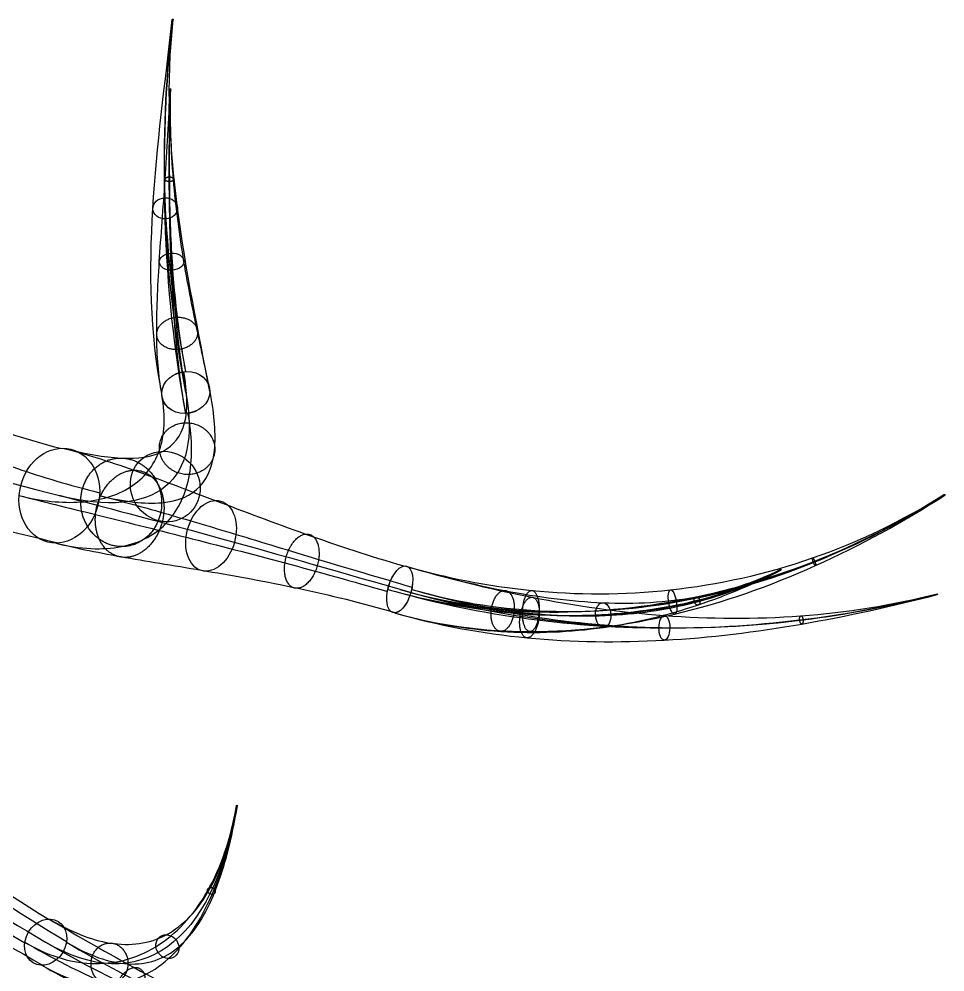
# Model space of a CAD drawing. Header units: inches. Extents: x -26 to 25.3, y -39.2 to 17.5.
# Drawn here: x 5.86 to 25.29, y -13.54 to 6.45 of the extents above; entities that cross this region are included whole.
import ezdxf

# ---------------------------------------------------------------- set-up
doc = ezdxf.new("R2010")
doc.units = ezdxf.units.IN
doc.header["$MEASUREMENT"] = 0
doc.layers.add('Default', color=7, linetype='Continuous', true_color=0xffffff)

msp = doc.modelspace()

# ---------------------------------------------------------------- linework, layer by layer
at = {"layer": 'Default', "extrusion": (0.059482, 0.522345, 0.850657)}
msp.add_circle((-8.302, 21.767, 49.346), 0.01, dxfattribs=at)
at = {"layer": 'Default', "extrusion": (0.024454, 0.886167, 0.46272)}
msp.add_circle((-8.897, 38.684, 26.089), 0.01, dxfattribs=at)
at = {"layer": 'Default', "extrusion": (-0.017868, 0.511081, 0.859347)}
msp.add_circle((-9.011, 22.107, 41.379), 0.259, dxfattribs=at)
at = {"layer": 'Default', "extrusion": (-0.036861, 0.721436, 0.691499)}
msp.add_circle((-9.123, 30.996, 30.908), 0.259, dxfattribs=at)
at = {"layer": 'Default', "extrusion": (-0.095108, 0.496656, 0.862721)}
for radius in [0.508, 0.508, 0.507]:
    msp.add_circle((-8.935, 23.054, 33.155), radius, dxfattribs=at)
at = {"layer": 'Default', "extrusion": (0.538663, -0.135051, 0.831627)}
msp.add_circle((-1.812, 10.599, 29.145), 1.005, dxfattribs=at)
msp.add_circle((-1.812, 10.599, 29.145), 1.005, dxfattribs=at)
msp.add_circle((-1.812, 10.599, 29.145), 1.005, dxfattribs=at)
at = {"layer": 'Default', "extrusion": (0.24802, 0.202196, 0.947419)}
msp.add_circle((-8.248, 6.701, 34.836), 0.756, dxfattribs=at)
at = {"layer": 'Default', "extrusion": (0.711986, -0.196017, 0.674279)}
msp.add_circle((-1.61, 17.859, 30.8), 0.756, dxfattribs=at)
at = {"layer": 'Default', "extrusion": (0.839399, 0.537932, 0.077713)}
msp.add_circle((-16.614, 39.03, 22.483), 0.01, dxfattribs=at)
at = {"layer": 'Default', "extrusion": (0.843647, -0.245513, 0.477476)}
for radius in [0.508, 0.508, 0.508, 0.507]:
    msp.add_circle((-1.427, 25.325, 30.653), radius, dxfattribs=at)
at = {"layer": 'Default', "extrusion": (0.637155, 0.321519, 0.700471)}
msp.add_circle((-14.4, 18.815, 42.569), 0.01, dxfattribs=at)
at = {"layer": 'Default', "extrusion": (0.936996, 0.162797, 0.309089)}
msp.add_circle((-9.048, 31.831, 29.582), 0.259, dxfattribs=at)
at = {"layer": 'Default', "extrusion": (0.781961, 0.040136, 0.622034)}
msp.add_circle((-6.977, 20.08, 38.666), 0.259, dxfattribs=at)
at = {"layer": 'Default', "extrusion": (0.898383, 0.22996, 0.374201)}
msp.add_circle((-11.673, 30.733, 37.149), 0.01, dxfattribs=at)
at = {"layer": 'Default', "extrusion": (0.898352, -0.008021, 0.439204)}
msp.add_circle((-6.151, 27.218, 34.965), 0.259, dxfattribs=at)
at = {"layer": 'Default', "extrusion": (0.122563, 0.727993, 0.67454)}
msp.add_circle((-11.96, 49.211, 33.881), 0.01, dxfattribs=at)
at = {"layer": 'Default', "extrusion": (0.488295, -0.292133, 0.82233)}
msp.add_circle((-7.79, 18.093, 47.489), 0.507, dxfattribs=at)
msp.add_circle((-7.79, 18.093, 47.489), 0.507, dxfattribs=at)
msp.add_circle((-7.79, 18.093, 47.489), 0.507, dxfattribs=at)
at = {"layer": 'Default', "extrusion": (0.364814, 0.260302, 0.893954)}
msp.add_circle((-15.807, 24.644, 48.595), 0.259, dxfattribs=at)
at = {"layer": 'Default', "extrusion": (-0.179682, 0.84385, -0.5056)}
msp.add_arc((-106.284, 32.05, -23.209), 97.42, 0.59657, 9.61124, dxfattribs=at)
at = {"layer": 'Default', "extrusion": (0.977135, -0.118976, 0.176214)}
msp.add_arc((13.303, 30.521, 16.408), 15.458, 118.0392, 151.2153, dxfattribs=at)
at = {"layer": 'Default', "extrusion": (-0.00186, 0.986876, 0.161467)}
msp.add_arc((-37.946, 10.342, 1.348), 37.076, 9.5125, 32.5753, dxfattribs=at)
at = {"layer": 'Default', "extrusion": (0.661408, 0.679226, -0.318106)}
msp.add_arc((3.2, 34.977, -7.557), 11.951, 155.504, 208.6944, dxfattribs=at)
at = {"layer": 'Default', "extrusion": (0.29964, 0.953243, -0.039282)}
msp.add_arc((-24.849, 18.467, -2.557), 20.888, 33.6674, 61.4553, dxfattribs=at)
at = {"layer": 'Default', "extrusion": (-0.349307, 0.424378, 0.835397)}
msp.add_arc((-19.238, 24.316, 23.637), 13.871, 29.6926, 81.8718, dxfattribs=at)
at = {"layer": 'Default', "extrusion": (-0.534338, -0.470694, 0.70209)}
msp.add_arc((2.641, 42.792, 21.094), 15.889, 312.1079, 349.636, dxfattribs=at)
at = {"layer": 'Default', "extrusion": (-0.424814, 0.238583, 0.873276)}
msp.add_arc((-27.095, 25.775, 25.013), 25.636, 11.4814, 39.8231, dxfattribs=at)
at = {"layer": 'Default', "extrusion": (0.456206, 0.888744, 0.044834)}
msp.add_arc((-113.109, -20.332, -6.34), 123.303, 28.58257, 34.59787, dxfattribs=at)
at = {"layer": 'Default', "extrusion": (0.868962, 0.249633, -0.427303)}
msp.add_arc((-5.039, 49.909, -18.731), 10.061, 138.2523, 204.5571, dxfattribs=at)
at = {"layer": 'Default', "extrusion": (0.318889, 0.936871, 0.143469)}
msp.add_arc((-18.852, 44.529, -2.976), 10.363, 33.806, 101.0575, dxfattribs=at)
at = {"layer": 'Default'}
for points in [[(8.858, -1.411, 40.22), (8.613, -0.135, 42.436), (8.572, 2.464, 46.878), (8.927, 5.105, 51.248), (9.079, 6.439, 53.42)], [(9.363, -0.947, 40.009), (9.12, 0.32, 42.21), (8.831, 2.682, 46.738), (8.937, 5.113, 51.241), (9.089, 6.447, 53.415)], [(9.363, -1.827, 40.515), (9.12, -0.557, 42.721), (8.831, 2.239, 47.006), (8.937, 5.096, 51.252), (9.089, 6.43, 53.425)], [(9.868, -1.363, 40.304), (9.626, -0.101, 42.495), (9.09, 2.456, 46.866), (8.947, 5.104, 51.246), (9.099, 6.438, 53.419)], [(0.724, -8.412, 38.567), (2.49, -9.51, 42.367), (4.376, -11.172, 45.93), (6.485, -12.434, 49.481)], [(-0.295, -9.384, 38.76), (1.48, -10.488, 42.579), (3.871, -11.669, 46.046), (5.983, -12.932, 49.602)], [(1.528, -9.384, 37.913), (3.271, -10.468, 41.663), (4.757, -11.648, 45.55), (6.859, -12.906, 49.091)], [(1.528, -9.384, 37.913), (2.447, -9.956, 39.891), (4, -11.4, 43.89), (5.397, -13.414, 47.69), (6.164, -14.557, 49.474)], [(0.509, -10.356, 38.105), (2.261, -11.446, 41.876), (4.252, -12.145, 45.667), (6.357, -13.404, 49.212)]]:
    msp.add_open_spline(points, degree=3, dxfattribs=at)
for points, knots in [([(8.858, -1.411, 40.22), (8.787, -1.04, 40.864), (8.726, -0.199, 42.113), (8.795, 1.319, 43.794), (8.934, 3.051, 45.237), (9.009, 4.323, 46.022), (9.028, 4.981, 46.365)], [0, 0, 0, 0, 2.225897, 4.475362, 6.724827, 8.950723, 8.950723, 8.950723, 8.950723]), ([(9.363, -1.827, 40.515), (9.29, -1.446, 41.176), (9.165, -0.533, 42.419), (9.049, 1.148, 43.996), (9.004, 3.013, 45.301), (9.019, 4.318, 46.03), (9.037, 4.976, 46.374)], [0, 0, 0, 0, 2.225897, 4.475362, 6.724827, 8.950723, 8.950723, 8.950723, 8.950723]), ([(9.363, -0.947, 40.009), (9.295, -0.59, 40.628), (9.177, 0.163, 41.857), (9.059, 1.493, 43.608), (9.007, 3.086, 45.175), (9.02, 4.328, 46.013), (9.038, 4.985, 46.356)], [0, 0, 0, 0, 2.225897, 4.475362, 6.724827, 8.950723, 8.950723, 8.950723, 8.950723]), ([(9.868, -1.363, 40.304), (9.798, -0.997, 40.94), (9.616, -0.171, 42.163), (9.313, 1.323, 43.811), (9.077, 3.048, 45.239), (9.029, 4.323, 46.022), (9.047, 4.98, 46.365)], [0, 0, 0, 0, 2.225897, 4.475362, 6.724827, 8.950723, 8.950723, 8.950723, 8.950723]), ([(1.422, 0.157, 16.706), (1.627, -0.04, 17.912), (2.16, -0.493, 20.3), (3.32, -1.248, 23.774), (4.832, -1.981, 27.116), (6.064, -2.389, 29.24), (6.732, -2.556, 30.271)], [0, 0, 0, 0, 3.721514, 7.461966, 11.202419, 14.923933, 14.923933, 14.923933, 14.923933]), ([(6.783, -2.555, 30.238), (7.244, -2.67, 30.95), (8.072, -2.822, 32.478), (8.956, -2.697, 34.988), (9.413, -2.114, 37.587), (9.402, -1.39, 39.243), (9.318, -0.951, 40.006)], [0, 0, 0, 0, 2.735769, 5.547254, 8.358738, 11.094507, 11.094507, 11.094507, 11.094507]), ([(2.863, -1.327, 16.219), (3.06, -1.516, 17.377), (3.512, -1.892, 19.692), (4.457, -2.447, 23.128), (5.757, -2.986, 26.472), (6.905, -3.327, 28.582), (7.555, -3.49, 29.586)], [0, 0, 0, 0, 3.721514, 7.461966, 11.202419, 14.923933, 14.923933, 14.923933, 14.923933]), ([(7.552, -3.55, 29.578), (8.072, -3.681, 30.38), (8.955, -3.782, 32.141), (9.747, -3.432, 34.962), (10.035, -2.611, 37.745), (9.955, -1.79, 39.472), (9.866, -1.324, 40.281)], [0, 0, 0, 0, 2.735769, 5.547254, 8.358738, 11.094507, 11.094507, 11.094507, 11.094507]), ([(5.865, -3.55, 30.67), (6.328, -3.666, 31.385), (7.215, -3.758, 32.893), (8.272, -3.446, 35.328), (8.899, -2.676, 37.848), (8.944, -1.89, 39.479), (8.86, -1.45, 40.243)], [0, 0, 0, 0, 2.735769, 5.547254, 8.358738, 11.094507, 11.094507, 11.094507, 11.094507]), ([(6.635, -4.546, 30.01), (7.157, -4.677, 30.815), (8.099, -4.717, 32.555), (9.063, -4.181, 35.302), (9.522, -3.172, 38.006), (9.497, -2.29, 39.707), (9.408, -1.823, 40.518)], [0, 0, 0, 0, 2.735769, 5.547254, 8.358738, 11.094507, 11.094507, 11.094507, 11.094507]), ([(6.783, -2.555, 30.238), (7.242, -2.67, 30.947), (8.24, -2.99, 32.304), (9.947, -3.64, 34.12), (11.843, -4.36, 35.697), (13.221, -4.819, 36.586), (13.936, -5.027, 36.99)], [0, 0, 0, 0, 2.523247, 5.065178, 7.607109, 10.130356, 10.130356, 10.130356, 10.130356]), ([(1.342, -2.81, 16.235), (1.547, -3.007, 17.444), (2.085, -3.338, 19.857), (3.257, -3.726, 23.396), (4.781, -4.091, 26.799), (6.018, -4.377, 28.945), (6.686, -4.544, 29.977)], [0, 0, 0, 0, 3.721514, 7.461966, 11.202419, 14.923933, 14.923933, 14.923933, 14.923933]), ([(5.865, -3.55, 30.67), (6.339, -3.669, 31.402), (7.427, -3.937, 32.777), (9.34, -4.412, 34.546), (11.422, -4.951, 36.047), (12.866, -5.351, 36.911), (13.592, -5.563, 37.322)], [0, 0, 0, 0, 2.523247, 5.065178, 7.607109, 10.130356, 10.130356, 10.130356, 10.130356]), ([(7.552, -3.55, 29.578), (7.984, -3.659, 30.245), (8.877, -3.903, 31.565), (10.378, -4.351, 33.443), (12.103, -4.877, 35.134), (13.417, -5.269, 36.062), (14.11, -5.471, 36.454)], [0, 0, 0, 0, 2.523247, 5.065178, 7.607109, 10.130356, 10.130356, 10.130356, 10.130356]), ([(13.601, -5.517, 37.33), (14.492, -5.776, 37.834), (16.424, -6.09, 38.735), (19.5, -5.895, 39.72), (22.534, -5.046, 40.356), (24.41, -4.089, 40.588), (25.282, -3.53, 40.669)], [0, 0, 0, 0, 3.116715, 6.316355, 9.515994, 12.63271, 12.63271, 12.63271, 12.63271]), ([(13.743, -6.009, 36.827), (14.648, -6.273, 37.339), (16.594, -6.531, 38.316), (19.629, -6.147, 39.489), (22.579, -5.112, 40.294), (24.416, -4.098, 40.579), (25.288, -3.539, 40.66)], [0, 0, 0, 0, 3.116715, 6.316355, 9.515994, 12.63271, 12.63271, 12.63271, 12.63271]), ([(13.96, -5.025, 36.949), (14.807, -5.271, 37.429), (16.607, -5.632, 38.333), (19.52, -5.638, 39.456), (22.51, -4.986, 40.276), (24.406, -4.081, 40.577), (25.278, -3.522, 40.658)], [0, 0, 0, 0, 3.116715, 6.316355, 9.515994, 12.63271, 12.63271, 12.63271, 12.63271]), ([(14.101, -5.517, 36.446), (14.963, -5.768, 36.934), (16.777, -6.073, 37.914), (19.649, -5.891, 39.224), (22.556, -5.052, 40.215), (24.413, -4.09, 40.569), (25.284, -3.531, 40.649)], [0, 0, 0, 0, 3.116715, 6.316355, 9.515994, 12.63271, 12.63271, 12.63271, 12.63271]), ([(6.635, -4.546, 30.01), (7.082, -4.658, 30.7), (8.064, -4.849, 32.038), (9.771, -5.122, 33.869), (11.682, -5.467, 35.484), (13.062, -5.801, 36.387), (13.767, -6.007, 36.786)], [0, 0, 0, 0, 2.523247, 5.065178, 7.607109, 10.130356, 10.130356, 10.130356, 10.130356]), ([(13.601, -5.517, 37.33), (14.317, -5.725, 37.734), (15.781, -6.027, 38.57), (17.976, -6.115, 39.949), (20.06, -5.825, 41.496), (21.288, -5.384, 42.65), (21.837, -5.107, 43.253)], [0, 0, 0, 0, 2.584253, 5.203623, 7.822993, 10.407246, 10.407246, 10.407246, 10.407246]), ([(13.743, -6.009, 36.827), (14.49, -6.226, 37.249), (15.998, -6.48, 38.184), (18.156, -6.379, 39.765), (20.127, -5.894, 41.46), (21.298, -5.393, 42.645), (21.847, -5.116, 43.249)], [0, 0, 0, 0, 2.584253, 5.203623, 7.822993, 10.407246, 10.407246, 10.407246, 10.407246]), ([(13.96, -5.025, 36.949), (14.83, -5.278, 37.442), (16.609, -5.728, 38.413), (19.388, -6.129, 39.822), (22.255, -6.152, 41.17), (24.18, -5.85, 42.006), (25.125, -5.608, 42.4)], [0, 0, 0, 0, 3.158049, 6.340432, 9.522815, 12.680864, 12.680864, 12.680864, 12.680864]), ([(13.96, -5.025, 36.949), (14.666, -5.23, 37.349), (16.069, -5.589, 38.22), (18.128, -5.86, 39.734), (20.097, -5.756, 41.432), (21.294, -5.374, 42.641), (21.842, -5.097, 43.244)], [0, 0, 0, 0, 2.584253, 5.203623, 7.822993, 10.407246, 10.407246, 10.407246, 10.407246]), ([(14.101, -5.517, 36.446), (14.839, -5.732, 36.864), (16.286, -6.042, 37.834), (18.308, -6.124, 39.55), (20.164, -5.825, 41.396), (21.303, -5.383, 42.636), (21.852, -5.106, 43.24)], [0, 0, 0, 0, 2.584253, 5.203623, 7.822993, 10.407246, 10.407246, 10.407246, 10.407246]), ([(13.601, -5.517, 37.33), (14.494, -5.776, 37.835), (16.359, -6.175, 38.782), (19.283, -6.391, 40.056), (22.24, -6.223, 41.242), (24.178, -5.86, 42.016), (25.123, -5.617, 42.41)], [0, 0, 0, 0, 3.158049, 6.340432, 9.522815, 12.680864, 12.680864, 12.680864, 12.680864]), ([(14.101, -5.517, 36.446), (14.985, -5.774, 36.946), (16.772, -6.169, 37.992), (19.506, -6.386, 39.589), (22.296, -6.222, 41.109), (24.185, -5.86, 41.998), (25.131, -5.617, 42.392)], [0, 0, 0, 0, 3.158049, 6.340432, 9.522815, 12.680864, 12.680864, 12.680864, 12.680864]), ([(13.743, -6.009, 36.827), (14.648, -6.272, 37.339), (16.521, -6.615, 38.361), (19.401, -6.648, 39.824), (22.281, -6.293, 41.181), (24.183, -5.869, 42.008), (25.129, -5.627, 42.402)], [0, 0, 0, 0, 3.158049, 6.340432, 9.522815, 12.680864, 12.680864, 12.680864, 12.680864]), ([(5.985, -12.919, 49.606), (6.442, -13.193, 50.376), (7.408, -13.501, 52.023), (8.783, -13.152, 54.599), (9.88, -11.986, 57.087), (10.309, -10.747, 58.546), (10.426, -10.055, 59.186)], [0, 0, 0, 0, 2.848412, 5.821221, 8.79403, 11.642442, 11.642442, 11.642442, 11.642442]), ([(6.345, -13.404, 49.219), (6.832, -13.696, 50.038), (7.809, -13.961, 51.834), (9.059, -13.4, 54.587), (9.965, -12.036, 57.114), (10.321, -10.753, 58.55), (10.438, -10.062, 59.19)], [0, 0, 0, 0, 2.848412, 5.821221, 8.79403, 11.642442, 11.642442, 11.642442, 11.642442]), ([(6.497, -12.434, 49.474), (6.938, -12.697, 50.217), (7.811, -13.055, 51.82), (8.992, -12.904, 54.425), (9.932, -11.928, 57.022), (10.317, -10.739, 58.537), (10.433, -10.048, 59.177)], [0, 0, 0, 0, 2.848412, 5.821221, 8.79403, 11.642442, 11.642442, 11.642442, 11.642442]), ([(6.857, -12.919, 49.088), (7.327, -13.2, 49.879), (8.212, -13.515, 51.631), (9.267, -13.152, 54.414), (10.017, -11.978, 57.049), (10.329, -10.745, 58.54), (10.445, -10.054, 59.181)], [0, 0, 0, 0, 2.848412, 5.821221, 8.79403, 11.642442, 11.642442, 11.642442, 11.642442]), ([(6.497, -12.434, 49.474), (6.985, -12.726, 50.298), (8.216, -13.439, 51.802), (10.631, -14.693, 53.34), (13.402, -15.937, 54.019), (15.324, -16.636, 53.898), (16.254, -16.923, 53.709)], [0, 0, 0, 0, 2.973884, 6.081547, 9.18921, 12.163095, 12.163095, 12.163095, 12.163095]), ([(5.985, -12.919, 49.606), (6.492, -13.222, 50.461), (7.831, -13.902, 52.003), (10.465, -14.985, 53.49), (13.379, -16.025, 54.062), (15.321, -16.648, 53.903), (16.251, -16.936, 53.715)], [0, 0, 0, 0, 2.973884, 6.081547, 9.18921, 12.163095, 12.163095, 12.163095, 12.163095]), ([(6.857, -12.919, 49.088), (7.318, -13.195, 49.863), (8.435, -13.813, 51.332), (10.671, -14.872, 53.018), (13.38, -15.974, 53.926), (15.32, -16.641, 53.885), (16.249, -16.928, 53.697)], [0, 0, 0, 0, 2.973884, 6.081547, 9.18921, 12.163095, 12.163095, 12.163095, 12.163095]), ([(6.345, -13.404, 49.219), (6.824, -13.691, 50.026), (8.049, -14.275, 51.533), (10.505, -15.165, 53.168), (13.356, -16.062, 53.97), (15.317, -16.653, 53.891), (16.247, -16.941, 53.702)], [0, 0, 0, 0, 2.973884, 6.081547, 9.18921, 12.163095, 12.163095, 12.163095, 12.163095])]:
    msp.add_open_spline(points, degree=3, knots=knots, dxfattribs=at)
at = {"layer": 'Default', "extrusion": (-0.006105, 0.812737, 0.582599)}
msp.add_rational_spline([(9.019, 3.137, 45.129), (8.932, 3.138, 45.127), (8.93, 3.087, 45.198), (8.928, 3.037, 45.268), (9.015, 3.036, 45.27), (9.102, 3.035, 45.272), (9.104, 3.086, 45.201), (9.106, 3.137, 45.131), (9.019, 3.137, 45.129)], [1, 0.707106781187, 1, 0.707106781187, 1, 0.707106781187, 1, 0.707106781187, 1], degree=2, knots=[0, 0, 0, 0.797179, 0.797179, 1.594358, 1.594358, 2.391537, 2.391537, 3.188717, 3.188717, 3.188717], dxfattribs=at)
at = {"layer": 'Default', "extrusion": (-0.066836, 0.61489, 0.785775)}
msp.add_rational_spline([(9.187, 0.192, 41.835), (8.758, 0.178, 41.809), (8.753, -0.161, 42.074), (8.748, -0.501, 42.339), (9.177, -0.487, 42.365), (9.607, -0.473, 42.39), (9.612, -0.134, 42.125), (9.617, 0.205, 41.86), (9.187, 0.192, 41.835)], [1, 0.707106781187, 1, 0.707106781187, 1, 0.707106781187, 1, 0.707106781187, 1], degree=2, knots=[0, 0, 0, 0.797179, 0.797179, 1.594358, 1.594358, 2.391537, 2.391537, 3.188717, 3.188717, 3.188717], dxfattribs=at)
at = {"layer": 'Default', "extrusion": (0.076194, 0.361083, 0.929416)}
msp.add_rational_spline([(9.968, -2.532, 37.739), (9.916, -1.989, 37.533), (9.336, -2.022, 37.593), (8.757, -2.055, 37.653), (8.81, -2.598, 37.86), (8.862, -3.141, 38.066), (9.441, -3.108, 38.006), (10.021, -3.075, 37.946), (9.968, -2.532, 37.739)], [1, 0.707106781187, 1, 0.707106781187, 1, 0.707106781187, 1, 0.707106781187, 1], degree=2, knots=[0, 0, 0, 1.57865, 1.57865, 3.157301, 3.157301, 4.735951, 4.735951, 6.314601, 6.314601, 6.314601], dxfattribs=at)
at = {"layer": 'Default', "extrusion": (0.406175, 0.032178, 0.913229)}
msp.add_rational_spline([(8.856, -3.699, 32.144), (8.851, -2.771, 32.113), (8.002, -2.763, 32.491), (7.153, -2.756, 32.868), (7.158, -3.684, 32.899), (7.163, -4.613, 32.929), (8.012, -4.62, 32.552), (8.861, -4.628, 32.174), (8.856, -3.699, 32.144)], [1, 0.707106781187, 1, 0.707106781187, 1, 0.707106781187, 1, 0.707106781187, 1], degree=2, knots=[0, 0, 0, 1.57865, 1.57865, 3.157301, 3.157301, 4.735951, 4.735951, 6.314601, 6.314601, 6.314601], dxfattribs=at)
at = {"layer": 'Default', "extrusion": (0.629629, -0.166646, 0.758812)}
msp.add_rational_spline([(8.9, -3.915, 31.543), (8.986, -3.001, 31.672), (8.271, -3.017, 32.262), (7.555, -3.033, 32.853), (7.469, -3.948, 32.723), (7.383, -4.862, 32.594), (8.099, -4.846, 32.003), (8.814, -4.83, 31.413), (8.9, -3.915, 31.543)], [1, 0.707106781187, 1, 0.707106781187, 1, 0.707106781187, 1, 0.707106781187, 1], degree=2, knots=[0, 0, 0, 1.57865, 1.57865, 3.157301, 3.157301, 4.735951, 4.735951, 6.314601, 6.314601, 6.314601], dxfattribs=at)
at = {"layer": 'Default', "extrusion": (0.783813, -0.222489, 0.579773)}
msp.add_rational_spline([(12.149, -4.889, 35.088), (12.231, -4.32, 35.196), (11.877, -4.357, 35.66), (11.523, -4.394, 36.124), (11.442, -4.963, 36.017), (11.36, -5.531, 35.909), (11.714, -5.494, 35.445), (12.067, -5.457, 34.981), (12.149, -4.889, 35.088)], [1, 0.707106781187, 1, 0.707106781187, 1, 0.707106781187, 1, 0.707106781187, 1], degree=2, knots=[0, 0, 0, 1.57865, 1.57865, 3.157301, 3.157301, 4.735951, 4.735951, 6.314601, 6.314601, 6.314601], dxfattribs=at)
at = {"layer": 'Default', "extrusion": (0.911066, 0.362163, 0.196969)}
msp.add_rational_spline([(22.525, -4.937, 40.313), (22.555, -5.018, 40.321), (22.574, -5.019, 40.237), (22.592, -5.021, 40.154), (22.562, -4.941, 40.145), (22.532, -4.861, 40.137), (22.514, -4.859, 40.221), (22.495, -4.857, 40.305), (22.525, -4.937, 40.313)], [1, 0.707106781187, 1, 0.707106781187, 1, 0.707106781187, 1, 0.707106781187, 1], degree=2, knots=[0, 0, 0, 0.797179, 0.797179, 1.594358, 1.594358, 2.391537, 2.391537, 3.188717, 3.188717, 3.188717], dxfattribs=at)
at = {"layer": 'Default', "extrusion": (0.824032, -0.105047, 0.556719)}
msp.add_rational_spline([(15.77, -5.965, 38.584), (15.729, -6.393, 38.564), (15.97, -6.399, 38.207), (16.21, -6.405, 37.85), (16.251, -5.977, 37.87), (16.292, -5.548, 37.89), (16.052, -5.542, 38.248), (15.811, -5.536, 38.605), (15.77, -5.965, 38.584)], [1, 0.707106781187, 1, 0.707106781187, 1, 0.707106781187, 1, 0.707106781187, 1], degree=2, knots=[0, 0, 0, 0.797179, 0.797179, 1.594358, 1.594358, 2.391537, 2.391537, 3.188717, 3.188717, 3.188717], dxfattribs=at)
at = {"layer": 'Default', "extrusion": (0.913285, -0.045149, 0.40481)}
msp.add_rational_spline([(16.426, -5.978, 38.663), (16.41, -6.409, 38.65), (16.585, -6.403, 38.255), (16.76, -6.397, 37.861), (16.776, -5.965, 37.874), (16.791, -5.534, 37.888), (16.616, -5.541, 38.282), (16.441, -5.547, 38.677), (16.426, -5.978, 38.663)], [1, 0.707106781187, 1, 0.707106781187, 1, 0.707106781187, 1, 0.707106781187, 1], degree=2, knots=[0, 0, 0, 0.797179, 0.797179, 1.594358, 1.594358, 2.391537, 2.391537, 3.188717, 3.188717, 3.188717], dxfattribs=at)
at = {"layer": 'Default', "extrusion": (0.877597, -0.128198, 0.46194)}
msp.add_rational_spline([(16.372, -6.11, 38.754), (16.324, -6.537, 38.726), (16.525, -6.534, 38.345), (16.725, -6.532, 37.965), (16.773, -6.105, 37.993), (16.821, -5.678, 38.02), (16.62, -5.681, 38.401), (16.419, -5.683, 38.782), (16.372, -6.11, 38.754)], [1, 0.707106781187, 1, 0.707106781187, 1, 0.707106781187, 1, 0.707106781187, 1], degree=2, knots=[0, 0, 0, 0.797179, 0.797179, 1.594358, 1.594358, 2.391537, 2.391537, 3.188717, 3.188717, 3.188717], dxfattribs=at)
at = {"layer": 'Default', "extrusion": (0.718682, 0.184243, 0.670486)}
msp.add_rational_spline([(20.029, -5.761, 41.534), (20.041, -5.846, 41.546), (20.1, -5.847, 41.483), (20.159, -5.847, 41.419), (20.148, -5.762, 41.408), (20.137, -5.677, 41.396), (20.077, -5.676, 41.46), (20.018, -5.675, 41.523), (20.029, -5.761, 41.534)], [1, 0.707106781187, 1, 0.707106781187, 1, 0.707106781187, 1, 0.707106781187, 1], degree=2, knots=[0, 0, 0, 0.797179, 0.797179, 1.594358, 1.594358, 2.391537, 2.391537, 3.188717, 3.188717, 3.188717], dxfattribs=at)
at = {"layer": 'Default', "extrusion": (0.905281, 0.112286, 0.409706)}
msp.add_rational_spline([(22.24, -6.159, 41.241), (22.249, -6.246, 41.244), (22.285, -6.245, 41.165), (22.321, -6.245, 41.085), (22.311, -6.158, 41.082), (22.302, -6.071, 41.078), (22.266, -6.072, 41.158), (22.231, -6.072, 41.237), (22.24, -6.159, 41.241)], [1, 0.707106781187, 1, 0.707106781187, 1, 0.707106781187, 1, 0.707106781187, 1], degree=2, knots=[0, 0, 0, 0.797179, 0.797179, 1.594358, 1.594358, 2.391537, 2.391537, 3.188717, 3.188717, 3.188717], dxfattribs=at)
at = {"layer": 'Default', "extrusion": (-0.251577, -0.520724, -0.815816)}
msp.add_rational_spline([(9.979, -11.843, 57.02), (9.964, -11.77, 56.979), (9.883, -11.773, 57.005), (9.803, -11.775, 57.032), (9.818, -11.847, 57.073), (9.834, -11.92, 57.114), (9.914, -11.917, 57.088), (9.995, -11.915, 57.062), (9.979, -11.843, 57.02)], [1, 0.707106781187, 1, 0.707106781187, 1, 0.707106781187, 1, 0.707106781187, 1], degree=2, knots=[0, 0, 0, 0.797179, 0.797179, 1.594358, 1.594358, 2.391537, 2.391537, 3.188717, 3.188717, 3.188717], dxfattribs=at)
at = {"layer": 'Default', "extrusion": (0.446375, -0.022569, 0.894561)}
msp.add_rational_spline([(8.148, -13.375, 51.615), (8.157, -12.943, 51.622), (7.77, -12.938, 51.815), (7.383, -12.933, 52.008), (7.374, -13.365, 52.002), (7.365, -13.798, 51.995), (7.752, -13.803, 51.802), (8.139, -13.808, 51.609), (8.148, -13.375, 51.615)], [1, 0.707106781187, 1, 0.707106781187, 1, 0.707106781187, 1, 0.707106781187, 1], degree=2, knots=[0, 0, 0, 0.797179, 0.797179, 1.594358, 1.594358, 2.391537, 2.391537, 3.188717, 3.188717, 3.188717], dxfattribs=at)
at = {"layer": 'Default', "extrusion": (0.698279, -0.334585, 0.632818)}
msp.add_rational_spline([(8.497, -13.819, 51.215), (8.577, -13.413, 51.342), (8.277, -13.451, 51.653), (7.978, -13.49, 51.963), (7.898, -13.896, 51.836), (7.819, -14.302, 51.709), (8.118, -14.263, 51.399), (8.418, -14.225, 51.088), (8.497, -13.819, 51.215)], [1, 0.707106781187, 1, 0.707106781187, 1, 0.707106781187, 1, 0.707106781187, 1], degree=2, knots=[0, 0, 0, 0.797179, 0.797179, 1.594358, 1.594358, 2.391537, 2.391537, 3.188717, 3.188717, 3.188717], dxfattribs=at)

doc.saveas('drawing.dxf')
